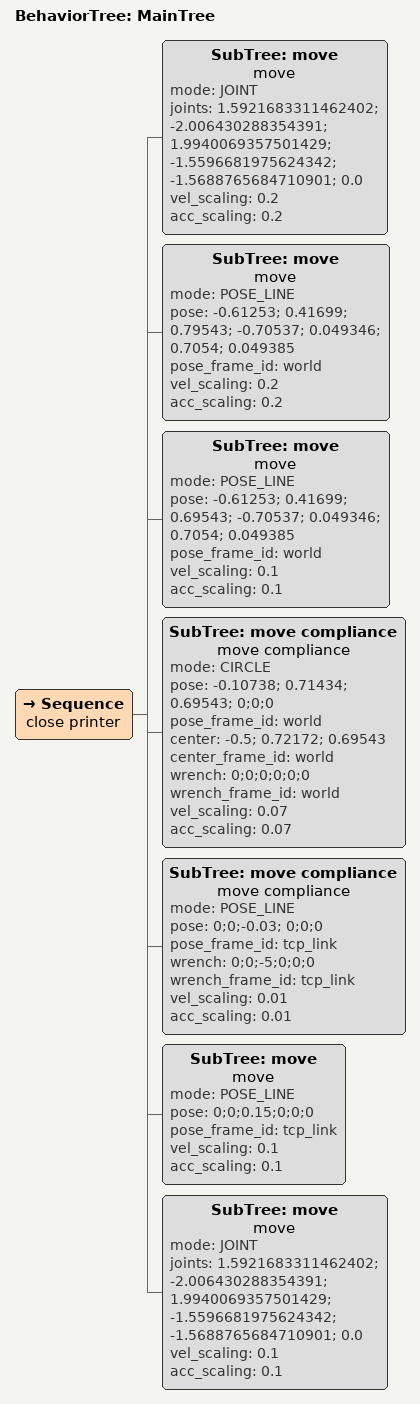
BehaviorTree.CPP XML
<root main_tree_to_execute="MainTree">
    <BehaviorTree ID="MainTree">
        <Sequence name="close printer">

                <SubTree
                    ID="move"
                    name="move"
                    mode="JOINT"
                    joints=" 1.5921683311462402; -2.006430288354391; 1.9940069357501429;  -1.5596681975624342; -1.5688765684710901; 0.0"
                    vel_scaling="0.2"
                    acc_scaling="0.2"
                />

                <SubTree
                    ID="move"
                    name="move"
                    mode="POSE_LINE"
                    pose="-0.61253; 0.41699; 0.79543; -0.70537; 0.049346; 0.7054; 0.049385"
                    pose_frame_id="world"
                    vel_scaling="0.2"
                    acc_scaling="0.2"
                />

                <SubTree
                    ID="move"
                    name="move"
                    mode="POSE_LINE"
                    pose="-0.61253; 0.41699; 0.69543; -0.70537; 0.049346; 0.7054; 0.049385"
                    pose_frame_id="world"
                    vel_scaling="0.1"
                    acc_scaling="0.1"
                />

                <SubTree
                    ID="move compliance"
                    name="move compliance"
                    mode="CIRCLE"
                    pose="-0.10738; 0.71434;  0.69543; 0;0;0"
                    pose_frame_id="world"
                    center="-0.5; 0.72172; 0.69543"
                    center_frame_id="world"
                    wrench="0;0;0;0;0;0"
                    wrench_frame_id="world"
                    vel_scaling="0.07"
                    acc_scaling="0.07"
                />

                <SubTree
                    ID="move compliance"
                    name="move compliance"
                    mode="POSE_LINE"
                    pose="0;0;-0.03; 0;0;0"
                    pose_frame_id="tcp_link"
                    wrench="0;0;-5;0;0;0"
                    wrench_frame_id="tcp_link"
                    vel_scaling="0.01"
                    acc_scaling="0.01"
                />

                <SubTree
                    ID="move"
                    name="move"
                    mode="POSE_LINE"
                    pose="0;0;0.15;0;0;0"
                    pose_frame_id="tcp_link"
                    vel_scaling="0.1"
                    acc_scaling="0.1"
                />

                <SubTree
                    ID="move"
                    name="move"
                    mode="JOINT"
                    joints=" 1.5921683311462402; -2.006430288354391; 1.9940069357501429;  -1.5596681975624342; -1.5688765684710901; 0.0"
                    vel_scaling="0.1"
                    acc_scaling="0.1"
                />

        </Sequence>
    </BehaviorTree>
</root>
